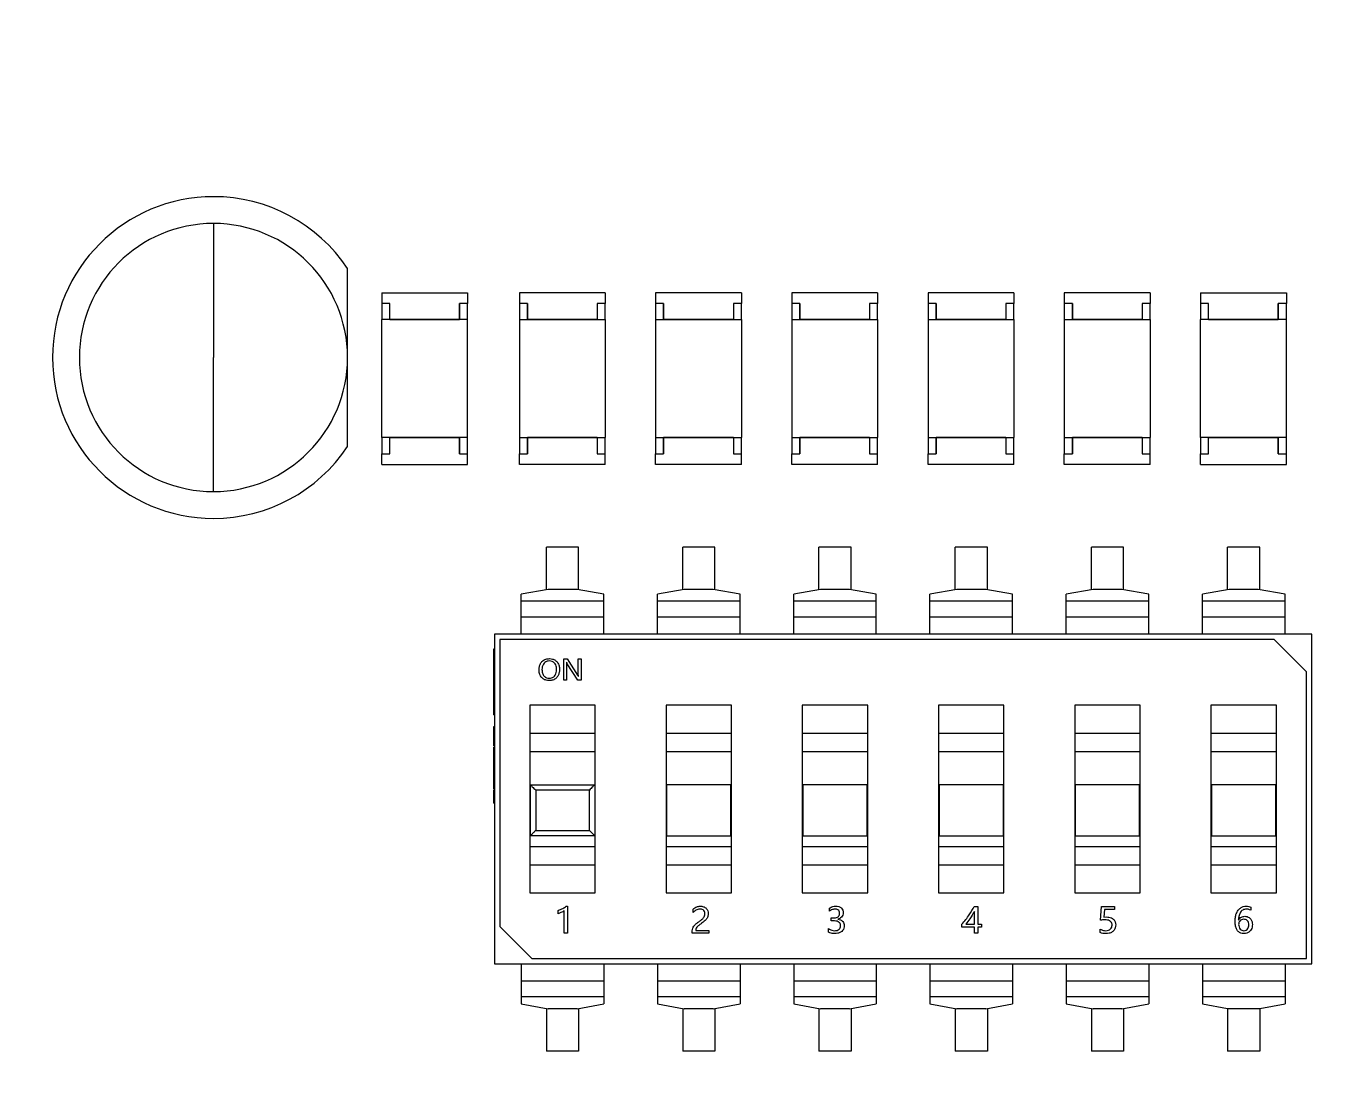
# Model space of a CAD drawing. Header units: millimetres. Extents: x 464 to 694, y 328 to 578.
# Drawn here: x 509.46 to 558.3, y 443.15 to 481.97 of the extents above; entities that cross this region are included whole.
import ezdxf

# ---------------------------------------------------------------- set-up
doc = ezdxf.new("R2010")
doc.units = ezdxf.units.MM

msp = doc.modelspace()

# ---------------------------------------------------------------- linework, layer by layer
at = {"color": 7, "linetype": 'Continuous', "lineweight": 25}
for p, q in [((516.447, 474.612), (516.447, 469.612)), ((521.447, 469.612), (521.447, 472.928)), ((522.721, 472.025), (522.721, 471.625)), ((522.721, 472.025), (525.921, 472.025)), ((525.921, 472.025), (525.921, 471.625)), ((525.921, 472.025), (525.921, 471.925)), ((525.921, 472.025), (525.921, 472.025)), ((525.921, 471.925), (525.921, 471.625)), ((527.854, 472.025), (527.854, 471.925)), ((527.854, 472.025), (527.854, 472.025)), ((527.854, 472.025), (527.854, 471.625)), ((531.054, 472.025), (527.854, 472.025)), ((527.854, 471.925), (527.854, 471.625)), ((531.054, 472.025), (531.054, 471.625)), ((532.934, 472.025), (532.934, 471.625)), ((536.134, 472.025), (532.934, 472.025)), ((532.934, 472.025), (532.934, 471.925)), ((532.934, 472.025), (532.934, 472.025)), ((532.934, 471.925), (532.934, 471.625)), ((536.134, 472.025), (536.134, 471.625)), ((538.014, 472.025), (538.014, 471.625)), ((541.214, 472.025), (538.014, 472.025)), ((538.014, 472.025), (538.014, 471.925)), ((538.014, 472.025), (538.014, 472.025)), ((538.014, 471.925), (538.014, 471.625)), ((541.214, 472.025), (541.214, 471.625)), ((543.092, 472.025), (543.092, 471.925)), ((543.092, 472.025), (543.092, 471.625)), ((543.092, 472.025), (543.092, 472.025)), ((546.292, 472.025), (543.092, 472.025)), ((543.092, 471.925), (543.092, 471.625)), ((546.292, 472.025), (546.292, 471.625)), ((548.174, 472.025), (548.174, 471.925)), ((548.174, 472.025), (548.174, 472.025)), ((548.174, 472.025), (548.174, 471.625)), ((551.374, 472.025), (548.174, 472.025)), ((548.174, 471.925), (548.174, 471.625)), ((551.374, 472.025), (551.374, 471.625)), ((553.254, 472.025), (553.254, 471.625)), ((553.254, 472.025), (556.454, 472.025)), ((556.454, 472.025), (556.454, 472.025)), ((556.454, 472.025), (556.454, 471.925)), ((556.454, 472.025), (556.454, 471.625)), ((556.454, 471.925), (556.454, 471.625)), ((523.021, 471.625), (522.721, 471.625)), ((522.721, 471.625), (522.721, 471.025)), ((523.021, 471.025), (523.021, 471.625)), ((525.921, 471.625), (525.621, 471.625)), ((525.621, 471.625), (525.621, 471.025)), ((525.621, 471.025), (525.621, 471.625)), ((525.921, 471.025), (525.921, 471.625)), ((525.921, 471.025), (525.921, 471.625)), ((528.154, 471.625), (527.854, 471.625)), ((527.854, 471.625), (527.854, 471.025)), ((527.854, 471.625), (527.854, 471.025)), ((528.154, 471.025), (528.154, 471.625)), ((528.154, 471.625), (528.154, 471.025)), ((531.054, 471.625), (530.754, 471.625)), ((530.754, 471.625), (530.754, 471.025)), ((531.054, 471.025), (531.054, 471.625)), ((533.234, 471.625), (532.934, 471.625)), ((532.934, 471.625), (532.934, 471.025)), ((532.934, 471.625), (532.934, 471.025)), ((533.234, 471.025), (533.234, 471.625)), ((533.234, 471.625), (533.234, 471.025)), ((536.134, 471.625), (535.834, 471.625)), ((535.834, 471.625), (535.834, 471.025)), ((536.134, 471.025), (536.134, 471.625)), ((538.314, 471.625), (538.014, 471.625)), ((538.014, 471.625), (538.014, 471.025)), ((538.014, 471.625), (538.014, 471.025)), ((538.314, 471.025), (538.314, 471.625)), ((538.314, 471.625), (538.314, 471.025)), ((541.214, 471.625), (540.914, 471.625)), ((540.914, 471.625), (540.914, 471.025)), ((541.214, 471.025), (541.214, 471.625)), ((543.392, 471.625), (543.092, 471.625)), ((543.092, 471.625), (543.092, 471.025)), ((543.092, 471.625), (543.092, 471.025)), ((543.392, 471.025), (543.392, 471.625)), ((543.392, 471.625), (543.392, 471.025)), ((546.292, 471.625), (545.992, 471.625)), ((545.992, 471.625), (545.992, 471.025)), ((546.292, 471.025), (546.292, 471.625)), ((548.474, 471.625), (548.174, 471.625)), ((548.174, 471.625), (548.174, 471.025)), ((548.174, 471.625), (548.174, 471.025)), ((548.474, 471.025), (548.474, 471.625)), ((548.474, 471.625), (548.474, 471.025)), ((551.374, 471.625), (551.074, 471.625)), ((551.074, 471.625), (551.074, 471.025)), ((551.374, 471.025), (551.374, 471.625)), ((553.554, 471.625), (553.254, 471.625)), ((553.254, 471.625), (553.254, 471.025)), ((553.554, 471.025), (553.554, 471.625)), ((556.454, 471.625), (556.154, 471.625)), ((556.154, 471.625), (556.154, 471.025)), ((556.154, 471.025), (556.154, 471.625)), ((556.454, 471.025), (556.454, 471.625)), ((556.454, 471.025), (556.454, 471.625)), ((522.721, 466.625), (522.721, 471.025)), ((525.921, 471.025), (522.721, 471.025)), ((523.021, 471.025), (525.621, 471.025)), ((525.921, 466.625), (525.921, 471.025)), ((525.921, 466.625), (525.921, 471.025)), ((527.854, 471.025), (527.854, 466.625)), ((527.854, 471.025), (527.854, 466.625)), ((527.854, 471.025), (531.054, 471.025)), ((530.754, 471.025), (528.154, 471.025)), ((531.054, 471.025), (531.054, 466.625)), ((532.934, 471.025), (532.934, 466.625)), ((532.934, 471.025), (532.934, 466.625)), ((532.934, 471.025), (536.134, 471.025)), ((535.834, 471.025), (533.234, 471.025)), ((536.134, 471.025), (536.134, 466.625)), ((538.014, 471.025), (538.014, 466.625)), ((538.014, 471.025), (538.014, 466.625)), ((538.014, 471.025), (541.214, 471.025)), ((540.914, 471.025), (538.314, 471.025)), ((541.214, 471.025), (541.214, 466.625)), ((543.092, 471.025), (543.092, 466.625)), ((543.092, 471.025), (543.092, 466.625)), ((543.092, 471.025), (546.292, 471.025)), ((545.992, 471.025), (543.392, 471.025)), ((546.292, 471.025), (546.292, 466.625)), ((548.174, 471.025), (548.174, 466.625)), ((548.174, 471.025), (548.174, 466.625)), ((548.174, 471.025), (551.374, 471.025)), ((551.074, 471.025), (548.474, 471.025)), ((551.374, 471.025), (551.374, 466.625)), ((553.254, 466.625), (553.254, 471.025)), ((556.454, 471.025), (553.254, 471.025)), ((553.554, 471.025), (556.154, 471.025)), ((556.454, 466.625), (556.454, 471.025)), ((556.454, 466.625), (556.454, 471.025)), ((510.447, 469.612), (510.447, 469.612)), ((511.447, 469.612), (511.447, 469.612)), ((516.447, 464.612), (516.447, 469.612)), ((521.447, 469.612), (521.447, 469.612)), ((521.447, 466.295), (521.447, 469.612)), ((525.921, 466.625), (522.721, 466.625)), ((522.721, 466.625), (522.721, 466.025)), ((523.021, 466.025), (523.021, 466.625)), ((523.021, 466.625), (525.621, 466.625)), ((525.621, 466.625), (525.621, 466.025)), ((525.621, 466.025), (525.621, 466.625)), ((525.921, 466.025), (525.921, 466.625)), ((525.921, 466.025), (525.921, 466.625)), ((527.854, 466.625), (531.054, 466.625)), ((527.854, 466.625), (527.854, 466.025)), ((527.854, 466.625), (527.854, 466.025)), ((528.154, 466.025), (528.154, 466.625)), ((530.754, 466.625), (528.154, 466.625)), ((528.154, 466.625), (528.154, 466.025)), ((530.754, 466.625), (530.754, 466.025)), ((531.054, 466.025), (531.054, 466.625)), ((532.934, 466.625), (536.134, 466.625)), ((532.934, 466.625), (532.934, 466.025)), ((532.934, 466.625), (532.934, 466.025)), ((533.234, 466.025), (533.234, 466.625)), ((535.834, 466.625), (533.234, 466.625)), ((533.234, 466.625), (533.234, 466.025)), ((535.834, 466.625), (535.834, 466.025)), ((536.134, 466.025), (536.134, 466.625)), ((538.014, 466.625), (541.214, 466.625)), ((538.014, 466.625), (538.014, 466.025)), ((538.014, 466.625), (538.014, 466.025)), ((538.314, 466.025), (538.314, 466.625)), ((540.914, 466.625), (538.314, 466.625)), ((538.314, 466.625), (538.314, 466.025)), ((540.914, 466.625), (540.914, 466.025)), ((541.214, 466.025), (541.214, 466.625)), ((543.092, 466.625), (546.292, 466.625)), ((543.092, 466.625), (543.092, 466.025)), ((543.092, 466.625), (543.092, 466.025)), ((543.392, 466.025), (543.392, 466.625)), ((545.992, 466.625), (543.392, 466.625)), ((543.392, 466.625), (543.392, 466.025)), ((545.992, 466.625), (545.992, 466.025)), ((546.292, 466.025), (546.292, 466.625)), ((548.174, 466.625), (551.374, 466.625)), ((548.174, 466.625), (548.174, 466.025)), ((548.174, 466.625), (548.174, 466.025)), ((548.474, 466.025), (548.474, 466.625)), ((551.074, 466.625), (548.474, 466.625)), ((548.474, 466.625), (548.474, 466.025)), ((551.074, 466.625), (551.074, 466.025)), ((551.374, 466.025), (551.374, 466.625)), ((556.454, 466.625), (553.254, 466.625)), ((553.254, 466.625), (553.254, 466.025)), ((553.554, 466.025), (553.554, 466.625)), ((553.554, 466.625), (556.154, 466.625)), ((556.154, 466.625), (556.154, 466.025)), ((556.154, 466.025), (556.154, 466.625)), ((556.454, 466.025), (556.454, 466.625)), ((556.454, 466.025), (556.454, 466.625)), ((521.447, 466.295), (521.447, 466.295)), ((522.721, 465.625), (522.721, 466.025)), ((522.721, 466.025), (523.021, 466.025)), ((525.621, 466.025), (525.921, 466.025)), ((525.921, 465.625), (525.921, 466.025)), ((525.921, 465.725), (525.921, 466.025)), ((527.854, 465.725), (527.854, 466.025)), ((527.854, 465.625), (527.854, 466.025)), ((527.854, 466.025), (528.154, 466.025)), ((530.754, 466.025), (531.054, 466.025)), ((531.054, 465.625), (531.054, 466.025)), ((532.934, 465.725), (532.934, 466.025)), ((532.934, 465.625), (532.934, 466.025)), ((532.934, 466.025), (533.234, 466.025)), ((535.834, 466.025), (536.134, 466.025)), ((536.134, 465.625), (536.134, 466.025)), ((538.014, 465.625), (538.014, 466.025)), ((538.014, 466.025), (538.314, 466.025)), ((538.014, 465.725), (538.014, 466.025)), ((540.914, 466.025), (541.214, 466.025)), ((541.214, 465.625), (541.214, 466.025)), ((543.092, 465.725), (543.092, 466.025)), ((543.092, 465.625), (543.092, 466.025)), ((543.092, 466.025), (543.392, 466.025)), ((545.992, 466.025), (546.292, 466.025)), ((546.292, 465.625), (546.292, 466.025)), ((548.174, 465.625), (548.174, 466.025)), ((548.174, 466.025), (548.474, 466.025)), ((548.174, 465.725), (548.174, 466.025)), ((551.074, 466.025), (551.374, 466.025)), ((551.374, 465.625), (551.374, 466.025)), ((553.254, 465.625), (553.254, 466.025)), ((553.254, 466.025), (553.554, 466.025)), ((556.154, 466.025), (556.454, 466.025)), ((556.454, 465.625), (556.454, 466.025)), ((556.454, 465.725), (556.454, 466.025)), ((522.721, 465.625), (525.921, 465.625)), ((525.921, 465.625), (525.921, 465.725)), ((525.921, 465.625), (525.921, 465.625)), ((527.854, 465.625), (527.854, 465.725)), ((527.854, 465.625), (527.854, 465.625)), ((531.054, 465.625), (527.854, 465.625)), ((532.934, 465.625), (532.934, 465.725)), ((532.934, 465.625), (532.934, 465.625)), ((536.134, 465.625), (532.934, 465.625)), ((538.014, 465.625), (538.014, 465.725)), ((541.214, 465.625), (538.014, 465.625)), ((538.014, 465.625), (538.014, 465.625)), ((543.092, 465.625), (543.092, 465.725)), ((543.092, 465.625), (543.092, 465.625)), ((546.292, 465.625), (543.092, 465.625)), ((548.174, 465.625), (548.174, 465.725)), ((551.374, 465.625), (548.174, 465.625)), ((548.174, 465.625), (548.174, 465.625)), ((553.254, 465.625), (556.454, 465.625)), ((556.454, 465.625), (556.454, 465.725)), ((556.454, 465.625), (556.454, 465.625)), ((516.447, 464.612), (516.447, 464.612)), ((516.447, 463.612), (516.447, 463.612)), ((528.864, 460.95), (528.864, 462.541)), ((530.064, 462.541), (528.864, 462.541)), ((530.064, 460.95), (530.064, 462.541)), ((535.144, 462.541), (533.944, 462.541)), ((533.944, 460.95), (533.944, 462.541)), ((535.144, 460.95), (535.144, 462.541)), ((540.224, 462.541), (539.024, 462.541)), ((539.024, 460.95), (539.024, 462.541)), ((540.224, 460.95), (540.224, 462.541)), ((545.304, 462.541), (544.104, 462.541)), ((544.104, 460.95), (544.104, 462.541)), ((545.304, 460.95), (545.304, 462.541)), ((549.184, 460.95), (549.184, 462.541)), ((550.384, 462.541), (549.184, 462.541)), ((550.384, 460.95), (550.384, 462.541)), ((554.264, 460.95), (554.264, 462.541)), ((555.464, 462.541), (554.264, 462.541)), ((555.464, 460.95), (555.464, 462.541)), ((528.924, 460.961), (527.924, 460.785)), ((527.924, 460.519), (527.924, 460.785)), ((527.924, 459.928), (527.924, 460.519)), ((531.004, 460.519), (527.924, 460.519)), ((530.004, 460.961), (528.924, 460.961)), ((531.004, 460.785), (530.004, 460.961)), ((531.004, 460.519), (531.004, 460.785)), ((531.004, 459.928), (531.004, 460.519)), ((534.004, 460.961), (533.004, 460.785)), ((533.004, 460.519), (533.004, 460.785)), ((536.084, 460.519), (533.004, 460.519)), ((533.004, 459.928), (533.004, 460.519)), ((535.084, 460.961), (534.004, 460.961)), ((536.084, 460.785), (535.084, 460.961)), ((536.084, 460.519), (536.084, 460.785)), ((536.084, 459.928), (536.084, 460.519)), ((539.084, 460.961), (538.084, 460.785)), ((538.084, 460.519), (538.084, 460.785)), ((538.084, 459.928), (538.084, 460.519)), ((541.164, 460.519), (538.084, 460.519)), ((540.164, 460.961), (539.084, 460.961)), ((541.164, 460.785), (540.164, 460.961)), ((541.164, 460.519), (541.164, 460.785)), ((541.164, 459.928), (541.164, 460.519)), ((544.164, 460.961), (543.164, 460.785)), ((543.164, 460.519), (543.164, 460.785)), ((546.244, 460.519), (543.164, 460.519)), ((543.164, 459.928), (543.164, 460.519)), ((545.244, 460.961), (544.164, 460.961)), ((546.244, 460.785), (545.244, 460.961)), ((546.244, 460.519), (546.244, 460.785)), ((546.244, 459.928), (546.244, 460.519)), ((549.244, 460.961), (548.244, 460.785)), ((548.244, 460.519), (548.244, 460.785)), ((548.244, 459.928), (548.244, 460.519)), ((551.324, 460.519), (548.244, 460.519)), ((550.324, 460.961), (549.244, 460.961)), ((551.324, 460.785), (550.324, 460.961)), ((551.324, 460.519), (551.324, 460.785)), ((551.324, 459.928), (551.324, 460.519)), ((554.324, 460.961), (553.324, 460.785)), ((553.324, 460.519), (553.324, 460.785)), ((556.404, 460.519), (553.324, 460.519)), ((553.324, 459.928), (553.324, 460.519)), ((555.404, 460.961), (554.324, 460.961)), ((556.404, 460.785), (555.404, 460.961)), ((556.404, 460.519), (556.404, 460.785)), ((556.404, 459.928), (556.404, 460.519)), ((531.004, 459.928), (527.924, 459.928)), ((527.924, 459.291), (527.924, 459.928)), ((531.004, 459.291), (531.004, 459.928)), ((536.084, 459.928), (533.004, 459.928)), ((533.004, 459.291), (533.004, 459.928)), ((536.084, 459.291), (536.084, 459.928)), ((541.164, 459.928), (538.084, 459.928)), ((538.084, 459.291), (538.084, 459.928)), ((541.164, 459.291), (541.164, 459.928)), ((546.244, 459.928), (543.164, 459.928)), ((543.164, 459.291), (543.164, 459.928)), ((546.244, 459.291), (546.244, 459.928)), ((551.324, 459.928), (548.244, 459.928)), ((548.244, 459.291), (548.244, 459.928)), ((551.324, 459.291), (551.324, 459.928)), ((556.404, 459.928), (553.324, 459.928)), ((553.324, 459.291), (553.324, 459.928)), ((556.404, 459.291), (556.404, 459.928)), ((526.924, 459.291), (526.924, 446.991)), ((557.404, 459.291), (526.924, 459.291)), ((556.004, 459.091), (527.124, 459.091)), ((527.124, 459.091), (527.124, 448.391)), ((557.204, 457.891), (556.004, 459.091)), ((557.404, 446.991), (557.404, 459.291)), ((526.904, 458.747), (526.924, 458.747)), ((526.904, 458.566), (526.924, 458.566)), ((526.904, 458.123), (526.924, 458.123)), ((529.506, 457.57), (529.506, 458.37)), ((529.506, 458.37), (529.642, 458.37)), ((529.613, 458.243), (529.61, 458.243)), ((529.613, 458.131), (529.613, 457.57)), ((530.032, 457.57), (529.64, 458.191)), ((529.642, 458.37), (530.023, 457.762)), ((530.052, 457.823), (530.052, 458.37)), ((530.052, 458.37), (530.159, 458.37)), ((530.159, 458.37), (530.159, 457.57)), ((526.904, 458.034), (526.924, 458.034)), ((526.904, 457.864), (526.924, 457.864)), ((530.055, 457.707), (530.057, 457.707)), ((557.204, 447.191), (557.204, 457.891)), ((526.904, 457.402), (526.924, 457.402)), ((529.613, 457.57), (529.506, 457.57)), ((530.159, 457.57), (530.032, 457.57)), ((526.904, 456.877), (526.924, 456.877)), ((526.904, 456.669), (526.924, 456.669)), ((528.244, 456.641), (528.244, 449.641)), ((530.684, 456.641), (528.244, 456.641)), ((530.684, 449.641), (530.684, 456.641)), ((535.764, 456.641), (533.324, 456.641)), ((533.324, 456.641), (533.324, 449.641)), ((535.764, 449.641), (535.764, 456.641)), ((540.844, 456.641), (538.404, 456.641)), ((538.404, 456.641), (538.404, 449.641)), ((540.844, 449.641), (540.844, 456.641)), ((545.924, 456.641), (543.484, 456.641)), ((543.484, 456.641), (543.484, 449.641)), ((545.924, 449.641), (545.924, 456.641)), ((551.004, 456.641), (548.564, 456.641)), ((548.564, 456.641), (548.564, 449.641)), ((551.004, 449.641), (551.004, 456.641)), ((556.084, 456.641), (553.644, 456.641)), ((553.644, 456.641), (553.644, 449.641)), ((556.084, 449.641), (556.084, 456.641)), ((526.904, 456.287), (526.924, 456.287)), ((526.904, 455.843), (526.924, 455.843)), ((526.904, 455.773), (526.904, 455.843)), ((526.904, 455.773), (526.924, 455.773)), ((526.904, 455.557), (526.904, 455.773)), ((526.904, 455.557), (526.924, 455.557)), ((526.904, 455.551), (526.904, 455.557)), ((526.904, 455.551), (526.924, 455.551)), ((526.904, 455.535), (526.924, 455.535)), ((526.904, 455.457), (526.924, 455.457)), ((526.904, 455.286), (526.904, 455.315)), ((526.904, 455.257), (526.924, 455.257)), ((528.244, 455.602), (530.684, 455.602)), ((533.324, 455.602), (535.764, 455.602)), ((538.404, 455.602), (540.844, 455.602)), ((543.484, 455.602), (545.924, 455.602)), ((548.564, 455.602), (551.004, 455.602)), ((553.644, 455.602), (556.084, 455.602)), ((526.904, 455.129), (526.924, 455.129)), ((526.904, 455.083), (526.924, 455.083)), ((526.904, 455.083), (526.924, 455.083)), ((526.904, 455.039), (526.924, 455.039)), ((526.904, 455.029), (526.904, 455.039)), ((526.904, 455.02), (526.924, 455.02)), ((526.904, 454.741), (526.904, 455.02)), ((526.904, 454.741), (526.924, 454.741)), ((526.904, 454.729), (526.904, 454.741)), ((526.904, 454.729), (526.924, 454.729)), ((526.904, 454.71), (526.904, 454.729)), ((526.904, 454.71), (526.924, 454.71)), ((526.904, 454.626), (526.904, 454.71)), ((530.684, 454.909), (528.244, 454.909)), ((535.764, 454.909), (533.324, 454.909)), ((540.844, 454.909), (538.404, 454.909)), ((545.924, 454.909), (543.484, 454.909)), ((551.004, 454.909), (548.564, 454.909)), ((556.084, 454.909), (553.644, 454.909)), ((526.904, 454.626), (526.924, 454.626)), ((526.904, 454.471), (526.904, 454.626)), ((526.904, 454.471), (526.924, 454.471)), ((526.904, 454.266), (526.924, 454.266)), ((526.904, 454.185), (526.924, 454.185)), ((526.904, 454.154), (526.904, 454.176)), ((526.904, 454.154), (526.924, 454.154)), ((526.904, 453.948), (526.904, 454.154)), ((526.904, 453.873), (526.904, 453.948)), ((526.904, 453.948), (526.924, 453.948)), ((526.904, 453.667), (526.904, 453.873)), ((526.904, 453.873), (526.924, 453.873)), ((526.904, 453.667), (526.924, 453.667)), ((528.264, 451.773), (528.264, 453.673)), ((528.264, 453.673), (530.664, 453.673)), ((530.664, 453.673), (530.664, 451.773)), ((533.344, 453.673), (533.344, 451.773)), ((535.744, 453.673), (533.344, 453.673)), ((535.744, 451.773), (535.744, 453.673)), ((540.824, 453.673), (538.424, 453.673)), ((538.424, 453.673), (538.424, 451.773)), ((540.824, 451.773), (540.824, 453.673)), ((543.504, 453.673), (543.504, 451.773)), ((545.904, 453.673), (543.504, 453.673)), ((545.904, 451.773), (545.904, 453.673)), ((548.584, 453.673), (548.584, 451.773)), ((550.984, 453.673), (548.584, 453.673)), ((550.984, 451.773), (550.984, 453.673)), ((553.664, 453.673), (553.664, 451.773)), ((556.064, 453.673), (553.664, 453.673)), ((556.064, 451.773), (556.064, 453.673)), ((526.904, 453.587), (526.904, 453.658)), ((526.904, 453.587), (526.924, 453.587)), ((526.904, 453.505), (526.924, 453.505)), ((526.904, 453.475), (526.924, 453.475)), ((526.904, 453.269), (526.904, 453.475)), ((526.904, 453.194), (526.904, 453.269)), ((526.904, 453.269), (526.924, 453.269)), ((526.904, 452.987), (526.904, 453.194)), ((526.904, 453.194), (526.924, 453.194)), ((528.464, 453.473), (528.464, 451.973)), ((530.464, 453.473), (528.464, 453.473)), ((530.464, 451.973), (530.464, 453.473)), ((526.904, 452.987), (526.924, 452.987)), ((530.664, 451.773), (528.264, 451.773)), ((528.464, 451.973), (530.464, 451.973)), ((533.344, 451.773), (535.744, 451.773)), ((538.424, 451.773), (540.824, 451.773)), ((543.504, 451.773), (545.904, 451.773)), ((548.584, 451.773), (550.984, 451.773)), ((553.664, 451.773), (556.064, 451.773)), ((528.244, 451.373), (530.684, 451.373)), ((533.324, 451.373), (535.764, 451.373)), ((538.404, 451.373), (540.844, 451.373)), ((543.484, 451.373), (545.924, 451.373)), ((548.564, 451.373), (551.004, 451.373)), ((553.644, 451.373), (556.084, 451.373)), ((530.684, 450.68), (528.244, 450.68)), ((535.764, 450.68), (533.324, 450.68)), ((540.844, 450.68), (538.404, 450.68)), ((545.924, 450.68), (543.484, 450.68)), ((551.004, 450.68), (548.564, 450.68)), ((556.084, 450.68), (553.644, 450.68)), ((528.244, 449.641), (530.684, 449.641)), ((533.324, 449.641), (535.764, 449.641)), ((538.404, 449.641), (540.844, 449.641)), ((543.484, 449.641), (545.924, 449.641)), ((548.564, 449.641), (551.004, 449.641)), ((553.644, 449.641), (556.084, 449.641)), ((529.297, 448.865), (529.297, 448.987)), ((529.529, 448.133), (529.529, 448.983)), ((529.604, 449.146), (529.651, 449.146)), ((529.651, 449.146), (529.651, 448.133)), ((534.334, 448.914), (534.334, 449.037)), ((539.419, 448.96), (539.419, 449.069)), ((544.813, 449.133), (544.944, 449.133)), ((544.822, 448.475), (544.822, 448.95)), ((544.944, 449.133), (544.944, 448.475)), ((549.529, 448.625), (549.567, 449.133)), ((549.567, 449.133), (550.041, 449.133)), ((549.672, 449.024), (549.651, 448.739)), ((550.041, 449.024), (549.672, 449.024)), ((550.041, 449.133), (550.041, 449.024)), ((555.127, 449.106), (555.127, 448.996)), ((527.124, 448.391), (528.324, 447.191)), ((539.383, 448.173), (539.383, 448.307)), ((539.48, 448.707), (539.559, 448.707)), ((539.48, 448.597), (539.48, 448.707)), ((539.563, 448.597), (539.48, 448.597)), ((539.727, 448.66), (539.727, 448.657)), ((544.358, 448.365), (544.358, 448.469)), ((544.822, 448.365), (544.358, 448.365)), ((544.5, 448.475), (544.822, 448.475)), ((544.822, 448.133), (544.822, 448.365)), ((544.944, 448.475), (545.09, 448.475)), ((544.944, 448.365), (544.944, 448.133)), ((545.09, 448.365), (544.944, 448.365)), ((545.09, 448.475), (545.09, 448.365)), ((549.651, 448.739), (549.744, 448.743)), ((554.668, 448.625), (554.671, 448.625)), ((529.651, 448.133), (529.529, 448.133)), ((534.297, 448.133), (534.297, 448.183)), ((534.919, 448.133), (534.297, 448.133)), ((534.429, 448.243), (534.919, 448.243)), ((534.919, 448.243), (534.919, 448.133)), ((544.944, 448.133), (544.822, 448.133)), ((549.517, 448.16), (549.517, 448.283)), ((526.924, 446.991), (557.404, 446.991)), ((527.924, 446.991), (527.924, 446.354)), ((528.324, 447.191), (557.204, 447.191)), ((531.004, 446.991), (531.004, 446.354)), ((533.004, 446.991), (533.004, 446.354)), ((536.084, 446.991), (536.084, 446.354)), ((538.084, 446.991), (538.084, 446.354)), ((541.164, 446.991), (541.164, 446.354)), ((543.164, 446.991), (543.164, 446.354)), ((546.244, 446.991), (546.244, 446.354)), ((548.244, 446.991), (548.244, 446.354)), ((551.324, 446.991), (551.324, 446.354)), ((553.324, 446.991), (553.324, 446.354)), ((556.404, 446.991), (556.404, 446.354)), ((531.004, 446.354), (527.924, 446.354)), ((527.924, 446.354), (527.924, 445.763)), ((531.004, 446.354), (531.004, 445.763)), ((533.004, 446.354), (533.004, 445.763)), ((536.084, 446.354), (533.004, 446.354)), ((536.084, 446.354), (536.084, 445.763)), ((538.084, 446.354), (538.084, 445.763)), ((541.164, 446.354), (538.084, 446.354)), ((541.164, 446.354), (541.164, 445.763)), ((546.244, 446.354), (543.164, 446.354)), ((543.164, 446.354), (543.164, 445.763)), ((546.244, 446.354), (546.244, 445.763)), ((551.324, 446.354), (548.244, 446.354)), ((548.244, 446.354), (548.244, 445.763)), ((551.324, 446.354), (551.324, 445.763)), ((556.404, 446.354), (553.324, 446.354)), ((553.324, 446.354), (553.324, 445.763)), ((556.404, 446.354), (556.404, 445.763)), ((531.004, 445.763), (527.924, 445.763)), ((527.924, 445.763), (527.924, 445.498)), ((527.924, 445.498), (528.924, 445.321)), ((530.004, 445.321), (531.004, 445.498)), ((531.004, 445.763), (531.004, 445.498)), ((536.084, 445.763), (533.004, 445.763)), ((533.004, 445.763), (533.004, 445.498)), ((533.004, 445.498), (534.004, 445.321)), ((535.084, 445.321), (536.084, 445.498)), ((536.084, 445.763), (536.084, 445.498)), ((541.164, 445.763), (538.084, 445.763)), ((538.084, 445.763), (538.084, 445.498)), ((538.084, 445.498), (539.084, 445.321)), ((540.164, 445.321), (541.164, 445.498)), ((541.164, 445.763), (541.164, 445.498)), ((546.244, 445.763), (543.164, 445.763)), ((543.164, 445.763), (543.164, 445.498)), ((543.164, 445.498), (544.164, 445.321)), ((545.244, 445.321), (546.244, 445.498)), ((546.244, 445.763), (546.244, 445.498)), ((551.324, 445.763), (548.244, 445.763)), ((548.244, 445.763), (548.244, 445.498)), ((548.244, 445.498), (549.244, 445.321)), ((550.324, 445.321), (551.324, 445.498)), ((551.324, 445.763), (551.324, 445.498)), ((556.404, 445.763), (553.324, 445.763)), ((553.324, 445.763), (553.324, 445.498)), ((553.324, 445.498), (554.264, 445.332)), ((555.464, 445.332), (556.404, 445.498)), ((556.404, 445.763), (556.404, 445.498)), ((528.864, 445.332), (528.864, 443.741)), ((530.004, 445.321), (528.924, 445.321)), ((530.064, 445.332), (530.064, 443.741)), ((533.944, 445.332), (533.944, 443.741)), ((535.084, 445.321), (534.004, 445.321)), ((535.144, 445.332), (535.144, 443.741)), ((539.024, 445.332), (539.024, 443.741)), ((540.164, 445.321), (539.084, 445.321)), ((540.224, 445.332), (540.224, 443.741)), ((544.104, 445.332), (544.104, 443.741)), ((545.244, 445.321), (544.164, 445.321)), ((545.304, 445.332), (545.304, 443.741)), ((549.184, 445.332), (549.184, 443.741)), ((550.324, 445.321), (549.244, 445.321)), ((550.384, 445.332), (550.384, 443.741)), ((554.264, 445.332), (554.264, 445.321)), ((555.464, 445.321), (554.264, 445.321)), ((554.264, 445.321), (554.264, 443.741)), ((555.464, 445.321), (555.464, 445.332)), ((555.464, 445.321), (555.464, 443.741)), ((530.064, 443.741), (528.864, 443.741)), ((535.144, 443.741), (533.944, 443.741)), ((540.224, 443.741), (539.024, 443.741)), ((545.304, 443.741), (544.104, 443.741)), ((550.384, 443.741), (549.184, 443.741)), ((555.464, 443.741), (554.264, 443.741))]:
    msp.add_line(p, q, dxfattribs=at)
for centre, radius, start, end in [((578.526, 464), 100.099, 314.4115, 225.62855), ((516.447, 469.612), 6, 90, 270), ((516.447, 469.612), 6, 33.5573, 90), ((516.447, 469.612), 5, 90, 180), ((516.447, 469.612), 5, 0, 90), ((516.447, 469.612), 6, 180, 270), ((516.447, 469.612), 5, 180, 270), ((516.447, 469.612), 5, 180, 270), ((516.447, 469.612), 5, 270, 0), ((516.447, 469.612), 5, 270, 0), ((516.447, 469.612), 6, 270, 326.4427), ((516.447, 469.612), 6, 270, 326.4427)]:
    msp.add_arc(centre, radius, start, end, dxfattribs=at)
for points, knots in [([(526.904, 458.566), (526.904, 458.596), (526.904, 458.656), (526.904, 458.711), (526.904, 458.742), (526.904, 458.746), (526.904, 458.747)], [0, 0, 0, 0, 0.279613, 0.557783, 0.777563, 1, 1, 1, 1]), ([(526.904, 458.123), (526.904, 458.169), (526.904, 458.26), (526.904, 458.382), (526.904, 458.485), (526.904, 458.539), (526.904, 458.566)], [0, 0, 0, 0, 0.279514, 0.556829, 0.776455, 1, 1, 1, 1]), ([(526.904, 458.034), (526.904, 458.05), (526.904, 458.08), (526.904, 458.11), (526.904, 458.123)], [0, 0, 0, 0, 0.560098, 1, 1, 1, 1]), ([(528.589, 457.961), (528.591, 458.001), (528.594, 458.081), (528.636, 458.197), (528.715, 458.299), (528.836, 458.37), (528.931, 458.376), (528.978, 458.38)], [0, 0, 0, 0, 0.187123, 0.373918, 0.560567, 0.779949, 1, 1, 1, 1]), ([(528.972, 458.292), (528.943, 458.29), (528.883, 458.285), (528.803, 458.24), (528.741, 458.168), (528.702, 458.074), (528.698, 458.004), (528.696, 457.969)], [0, 0, 0, 0, 0.186686, 0.373097, 0.559783, 0.779664, 1, 1, 1, 1]), ([(529.242, 457.968), (529.241, 457.997), (529.239, 458.057), (529.215, 458.144), (529.164, 458.224), (529.078, 458.284), (529.008, 458.289), (528.972, 458.292)], [0, 0, 0, 0, 0.187294, 0.37433, 0.560975, 0.780124, 1, 1, 1, 1]), ([(528.978, 458.38), (529.017, 458.377), (529.093, 458.372), (529.199, 458.321), (529.285, 458.233), (529.341, 458.115), (529.347, 458.025), (529.35, 457.979)], [0, 0, 0, 0, 0.186841, 0.373358, 0.560018, 0.779763, 1, 1, 1, 1]), ([(529.61, 458.243), (529.611, 458.222), (529.613, 458.185), (529.613, 458.148), (529.613, 458.131)], [0, 0, 0, 0, 0.5599234, 1, 1, 1, 1]), ([(529.64, 458.191), (529.634, 458.2), (529.624, 458.217), (529.616, 458.235), (529.613, 458.243)], [0, 0, 0, 0, 0.559905, 1, 1, 1, 1]), ([(526.904, 457.864), (526.904, 457.899), (526.904, 457.962), (526.904, 458.012), (526.904, 458.034)], [0, 0, 0, 0, 0.55532, 1, 1, 1, 1]), ([(526.904, 457.402), (526.904, 457.448), (526.904, 457.541), (526.904, 457.701), (526.904, 457.802), (526.904, 457.864)], [0, 0, 0, 0, 0.28385, 0.562361, 1, 1, 1, 1]), ([(528.965, 457.56), (528.927, 457.563), (528.85, 457.567), (528.743, 457.618), (528.655, 457.705), (528.597, 457.824), (528.591, 457.915), (528.589, 457.961)], [0, 0, 0, 0, 0.186912, 0.373442, 0.560051, 0.779771, 1, 1, 1, 1]), ([(528.696, 457.969), (528.699, 457.925), (528.705, 457.837), (528.767, 457.727), (528.861, 457.658), (528.931, 457.651), (528.966, 457.648)], [0, 0, 0, 0, 0.280712, 0.560175, 0.779936, 1, 1, 1, 1]), ([(529.35, 457.979), (529.348, 457.939), (529.344, 457.86), (529.303, 457.745), (529.226, 457.643), (529.107, 457.571), (529.013, 457.564), (528.965, 457.56)], [0, 0, 0, 0, 0.187164, 0.373999, 0.560645, 0.780025, 1, 1, 1, 1]), ([(528.966, 457.648), (528.996, 457.65), (529.055, 457.654), (529.137, 457.695), (529.201, 457.767), (529.237, 457.862), (529.241, 457.933), (529.242, 457.968)], [0, 0, 0, 0, 0.186849, 0.373215, 0.559687, 0.779534, 1, 1, 1, 1]), ([(530.023, 457.762), (530.029, 457.752), (530.041, 457.734), (530.051, 457.715), (530.055, 457.707)], [0, 0, 0, 0, 0.560095, 1, 1, 1, 1]), ([(530.057, 457.707), (530.055, 457.728), (530.052, 457.767), (530.052, 457.806), (530.052, 457.823)], [0, 0, 0, 0, 0.559869, 1, 1, 1, 1]), ([(526.904, 456.877), (526.904, 456.92), (526.904, 457.005), (526.904, 457.142), (526.904, 457.275), (526.904, 457.359), (526.904, 457.402)], [0, 0, 0, 0, 0.281918, 0.560799, 0.77963, 1, 1, 1, 1]), ([(526.904, 456.669), (526.904, 456.698), (526.904, 456.75), (526.904, 456.838), (526.904, 456.877)], [0, 0, 0, 0, 0.5568971, 1, 1, 1, 1]), ([(526.904, 456.287), (526.904, 456.291), (526.904, 456.298), (526.904, 456.347), (526.904, 456.423), (526.904, 456.53), (526.904, 456.622), (526.904, 456.669)], [0, 0, 0, 0, 0.1888695, 0.3744756, 0.5593247, 0.777967, 1, 1, 1, 1]), ([(526.904, 455.457), (526.904, 455.482), (526.904, 455.529), (526.904, 455.533), (526.904, 455.535)], [0, 0, 0, 0, 0.5359162, 1, 1, 1, 1]), ([(526.904, 455.478), (526.904, 455.479), (526.904, 455.487), (526.904, 455.487), (526.904, 455.486)], [0, 0, 0, 0, 0.085959, 1, 1, 1, 1]), ([(526.904, 455.257), (526.904, 455.3), (526.904, 455.375), (526.904, 455.432), (526.904, 455.457)], [0, 0, 0, 0, 0.568137, 1, 1, 1, 1]), ([(526.904, 455.129), (526.904, 455.15), (526.904, 455.192), (526.904, 455.236), (526.904, 455.257)], [0, 0, 0, 0, 0.516592, 1, 1, 1, 1]), ([(526.904, 455.039), (526.904, 455.046), (526.904, 455.061), (526.904, 455.079), (526.904, 455.081), (526.904, 455.083)], [0, 0, 0, 0, 0.2922052, 0.5640015, 1, 1, 1, 1]), ([(526.904, 454.266), (526.904, 454.3), (526.904, 454.362), (526.904, 454.437), (526.904, 454.471)], [0, 0, 0, 0, 0.541032, 1, 1, 1, 1]), ([(526.904, 454.185), (526.904, 454.186), (526.904, 454.188), (526.904, 454.211), (526.904, 454.245), (526.904, 454.266)], [0, 0, 0, 0, 0.2976353, 0.5731063, 1, 1, 1, 1]), ([(528.264, 453.673), (528.265, 453.672), (528.269, 453.668), (528.296, 453.641), (528.34, 453.597), (528.398, 453.539), (528.442, 453.495), (528.464, 453.473)], [0, 0, 0, 0, 0.146754, 0.316126, 0.510248, 0.757793, 1, 1, 1, 1]), ([(530.664, 453.673), (530.662, 453.672), (530.659, 453.668), (530.631, 453.641), (530.588, 453.597), (530.529, 453.539), (530.485, 453.495), (530.464, 453.473)], [0, 0, 0, 0, 0.146754, 0.316126, 0.510248, 0.757793, 1, 1, 1, 1]), ([(526.904, 453.505), (526.904, 453.507), (526.904, 453.509), (526.904, 453.532), (526.904, 453.566), (526.904, 453.587)], [0, 0, 0, 0, 0.297635, 0.573106, 1, 1, 1, 1]), ([(528.464, 451.973), (528.436, 451.945), (528.38, 451.89), (528.318, 451.827), (528.283, 451.792), (528.266, 451.776), (528.264, 451.774), (528.264, 451.773)], [0, 0, 0, 0, 0.31012, 0.616121, 0.758896, 0.886022, 1, 1, 1, 1]), ([(530.464, 451.973), (530.491, 451.945), (530.547, 451.89), (530.609, 451.827), (530.644, 451.792), (530.661, 451.776), (530.663, 451.774), (530.664, 451.773)], [0, 0, 0, 0, 0.31012, 0.616121, 0.758896, 0.886022, 1, 1, 1, 1]), ([(529.297, 448.987), (529.359, 449.009), (529.468, 449.048), (529.562, 449.116), (529.604, 449.146)], [0, 0, 0, 0, 0.559941, 1, 1, 1, 1]), ([(529.529, 448.983), (529.51, 448.968), (529.471, 448.938), (529.394, 448.897), (529.334, 448.877), (529.297, 448.865)], [0, 0, 0, 0, 0.279821, 0.560108, 1, 1, 1, 1]), ([(534.334, 449.037), (534.354, 449.055), (534.393, 449.092), (534.48, 449.137), (534.55, 449.142), (534.593, 449.146)], [0, 0, 0, 0, 0.280372, 0.560649, 1, 1, 1, 1]), ([(534.581, 449.036), (534.554, 449.033), (534.502, 449.028), (534.415, 448.988), (534.365, 448.942), (534.334, 448.914)], [0, 0, 0, 0, 0.279886, 0.560166, 1, 1, 1, 1]), ([(534.569, 448.583), (534.597, 448.603), (534.652, 448.643), (534.722, 448.708), (534.767, 448.787), (534.771, 448.841), (534.773, 448.868)], [0, 0, 0, 0, 0.280572, 0.560754, 0.780313, 1, 1, 1, 1]), ([(534.773, 448.868), (534.77, 448.895), (534.765, 448.95), (534.709, 449.007), (534.644, 449.033), (534.602, 449.035), (534.581, 449.036)], [0, 0, 0, 0, 0.27956, 0.558191, 0.778812, 1, 1, 1, 1]), ([(534.593, 449.146), (534.635, 449.143), (534.721, 449.137), (534.825, 449.073), (534.887, 448.978), (534.892, 448.911), (534.895, 448.878)], [0, 0, 0, 0, 0.280578, 0.559914, 0.779646, 1, 1, 1, 1]), ([(534.895, 448.878), (534.892, 448.836), (534.886, 448.754), (534.826, 448.652), (534.75, 448.579), (534.698, 448.541), (534.671, 448.522)], [0, 0, 0, 0, 0.27972, 0.558982, 0.779416, 1, 1, 1, 1]), ([(539.419, 449.069), (539.459, 449.094), (539.529, 449.138), (539.612, 449.143), (539.649, 449.146)], [0, 0, 0, 0, 0.559237, 1, 1, 1, 1]), ([(539.615, 449.036), (539.575, 449.031), (539.503, 449.022), (539.445, 448.979), (539.419, 448.96)], [0, 0, 0, 0, 0.558843, 1, 1, 1, 1]), ([(539.559, 448.707), (539.587, 448.707), (539.642, 448.709), (539.711, 448.729), (539.756, 448.762), (539.791, 448.807), (539.795, 448.849), (539.797, 448.878)], [0, 0, 0, 0, 0.250809, 0.500765, 0.626016, 0.751163, 1, 1, 1, 1]), ([(539.797, 448.878), (539.796, 448.904), (539.792, 448.956), (539.74, 449.013), (539.676, 449.033), (539.636, 449.035), (539.615, 449.036)], [0, 0, 0, 0, 0.280316, 0.557857, 0.778581, 1, 1, 1, 1]), ([(539.649, 449.146), (539.687, 449.143), (539.765, 449.138), (539.861, 449.083), (539.923, 449), (539.929, 448.939), (539.932, 448.909)], [0, 0, 0, 0, 0.280735, 0.56026, 0.780029, 1, 1, 1, 1]), ([(539.932, 448.909), (539.929, 448.876), (539.924, 448.81), (539.872, 448.731), (539.801, 448.684), (539.752, 448.668), (539.727, 448.66)], [0, 0, 0, 0, 0.28001, 0.558963, 0.779295, 1, 1, 1, 1]), ([(544.358, 448.469), (544.407, 448.527), (544.504, 448.642), (544.66, 448.862), (544.755, 449.03), (544.813, 449.133)], [0, 0, 0, 0, 0.2800414, 0.5601085, 1, 1, 1, 1]), ([(544.822, 448.95), (544.767, 448.857), (544.67, 448.692), (544.552, 448.541), (544.5, 448.475)], [0, 0, 0, 0, 0.559935, 1, 1, 1, 1]), ([(554.541, 448.574), (554.543, 448.623), (554.547, 448.722), (554.582, 448.867), (554.647, 448.99), (554.736, 449.081), (554.842, 449.137), (554.919, 449.143), (554.958, 449.146)], [0, 0, 0, 0, 0.186987, 0.373814, 0.560394, 0.707002, 0.85342, 1, 1, 1, 1]), ([(554.961, 449.036), (554.937, 449.034), (554.89, 449.031), (554.824, 449.002), (554.77, 448.956), (554.715, 448.879), (554.675, 448.766), (554.67, 448.672), (554.668, 448.625)], [0, 0, 0, 0, 0.125037, 0.249949, 0.374956, 0.5001, 0.749739, 1, 1, 1, 1]), ([(554.958, 449.146), (554.991, 449.145), (555.05, 449.143), (555.103, 449.117), (555.127, 449.106)], [0, 0, 0, 0, 0.560567, 1, 1, 1, 1]), ([(555.127, 448.996), (555.097, 449.009), (555.044, 449.031), (554.986, 449.034), (554.961, 449.036)], [0, 0, 0, 0, 0.559808, 1, 1, 1, 1]), ([(534.297, 448.183), (534.299, 448.215), (534.301, 448.278), (534.335, 448.369), (534.397, 448.448), (534.478, 448.518), (534.539, 448.561), (534.569, 448.583)], [0, 0, 0, 0, 0.186715, 0.372961, 0.559532, 0.779684, 1, 1, 1, 1]), ([(534.671, 448.522), (534.642, 448.501), (534.583, 448.459), (534.503, 448.4), (534.436, 448.33), (534.431, 448.272), (534.429, 448.243)], [0, 0, 0, 0, 0.2808433, 0.5615644, 0.781069, 1, 1, 1, 1]), ([(539.383, 448.307), (539.422, 448.283), (539.493, 448.239), (539.576, 448.233), (539.612, 448.231)], [0, 0, 0, 0, 0.559441, 1, 1, 1, 1]), ([(539.834, 448.412), (539.831, 448.444), (539.825, 448.491), (539.785, 448.539), (539.732, 448.573), (539.656, 448.594), (539.594, 448.596), (539.563, 448.597)], [0, 0, 0, 0, 0.248371, 0.373528, 0.498827, 0.749065, 1, 1, 1, 1]), ([(539.968, 448.42), (539.966, 448.387), (539.961, 448.322), (539.911, 448.235), (539.831, 448.168), (539.727, 448.127), (539.651, 448.123), (539.612, 448.121)], [0, 0, 0, 0, 0.186651, 0.373011, 0.55968, 0.779592, 1, 1, 1, 1]), ([(539.612, 448.231), (539.642, 448.233), (539.703, 448.236), (539.779, 448.276), (539.828, 448.341), (539.832, 448.388), (539.834, 448.412)], [0, 0, 0, 0, 0.280771, 0.560182, 0.779884, 1, 1, 1, 1]), ([(539.727, 448.657), (539.762, 448.651), (539.831, 448.64), (539.912, 448.581), (539.961, 448.503), (539.966, 448.448), (539.968, 448.42)], [0, 0, 0, 0, 0.280477, 0.56001, 0.779887, 1, 1, 1, 1]), ([(549.7, 448.633), (549.668, 448.633), (549.611, 448.632), (549.554, 448.627), (549.529, 448.625)], [0, 0, 0, 0, 0.560002, 1, 1, 1, 1]), ([(549.956, 448.437), (549.954, 448.459), (549.951, 448.505), (549.914, 448.565), (549.854, 448.608), (549.78, 448.63), (549.726, 448.632), (549.7, 448.633)], [0, 0, 0, 0, 0.1865911, 0.3727754, 0.5592693, 0.7794072, 1, 1, 1, 1]), ([(549.723, 448.231), (549.756, 448.233), (549.821, 448.238), (549.902, 448.287), (549.95, 448.359), (549.954, 448.411), (549.956, 448.437)], [0, 0, 0, 0, 0.280496, 0.559833, 0.779712, 1, 1, 1, 1]), ([(550.09, 448.445), (550.088, 448.411), (550.083, 448.342), (550.036, 448.249), (549.956, 448.174), (549.849, 448.128), (549.769, 448.123), (549.729, 448.121)], [0, 0, 0, 0, 0.186827, 0.373325, 0.559917, 0.779671, 1, 1, 1, 1]), ([(549.744, 448.743), (549.776, 448.742), (549.84, 448.739), (549.934, 448.711), (550.02, 448.654), (550.082, 448.559), (550.087, 448.483), (550.09, 448.445)], [0, 0, 0, 0, 0.187245, 0.374214, 0.560909, 0.780042, 1, 1, 1, 1]), ([(554.869, 448.121), (554.829, 448.125), (554.75, 448.131), (554.65, 448.201), (554.582, 448.307), (554.546, 448.436), (554.543, 448.528), (554.541, 448.574)], [0, 0, 0, 0, 0.186437, 0.372491, 0.559077, 0.779348, 1, 1, 1, 1]), ([(554.671, 448.625), (554.684, 448.648), (554.712, 448.694), (554.772, 448.741), (554.837, 448.764), (554.879, 448.766), (554.9, 448.767)], [0, 0, 0, 0, 0.280062, 0.559581, 0.7797, 1, 1, 1, 1]), ([(554.866, 448.658), (554.838, 448.655), (554.781, 448.649), (554.718, 448.596), (554.681, 448.533), (554.677, 448.488), (554.675, 448.466)], [0, 0, 0, 0, 0.279819, 0.559135, 0.779531, 1, 1, 1, 1]), ([(554.675, 448.466), (554.678, 448.434), (554.683, 448.371), (554.727, 448.292), (554.793, 448.239), (554.843, 448.233), (554.868, 448.231)], [0, 0, 0, 0, 0.280528, 0.560593, 0.780169, 1, 1, 1, 1]), ([(555.054, 448.444), (555.052, 448.474), (555.048, 448.534), (555.006, 448.611), (554.938, 448.653), (554.89, 448.656), (554.866, 448.658)], [0, 0, 0, 0, 0.280853, 0.559913, 0.779471, 1, 1, 1, 1]), ([(554.868, 448.231), (554.898, 448.235), (554.957, 448.242), (555.019, 448.303), (555.049, 448.374), (555.052, 448.42), (555.054, 448.444)], [0, 0, 0, 0, 0.279189, 0.558436, 0.779041, 1, 1, 1, 1]), ([(555.188, 448.457), (555.186, 448.425), (555.182, 448.36), (555.145, 448.269), (555.079, 448.189), (554.983, 448.13), (554.907, 448.124), (554.869, 448.121)], [0, 0, 0, 0, 0.187, 0.373794, 0.560558, 0.780086, 1, 1, 1, 1]), ([(554.9, 448.767), (554.93, 448.766), (554.989, 448.762), (555.072, 448.723), (555.139, 448.655), (555.182, 448.562), (555.186, 448.492), (555.188, 448.457)], [0, 0, 0, 0, 0.186878, 0.373384, 0.56, 0.779722, 1, 1, 1, 1]), ([(539.612, 448.121), (539.567, 448.123), (539.487, 448.125), (539.415, 448.158), (539.383, 448.173)], [0, 0, 0, 0, 0.56039, 1, 1, 1, 1]), ([(549.517, 448.283), (549.554, 448.266), (549.62, 448.237), (549.692, 448.233), (549.723, 448.231)], [0, 0, 0, 0, 0.5598579, 1, 1, 1, 1]), ([(549.729, 448.121), (549.688, 448.122), (549.615, 448.122), (549.547, 448.149), (549.517, 448.16)], [0, 0, 0, 0, 0.560777, 1, 1, 1, 1])]:
    msp.add_open_spline(points, degree=3, knots=knots, dxfattribs=at)

doc.saveas('drawing.dxf')
